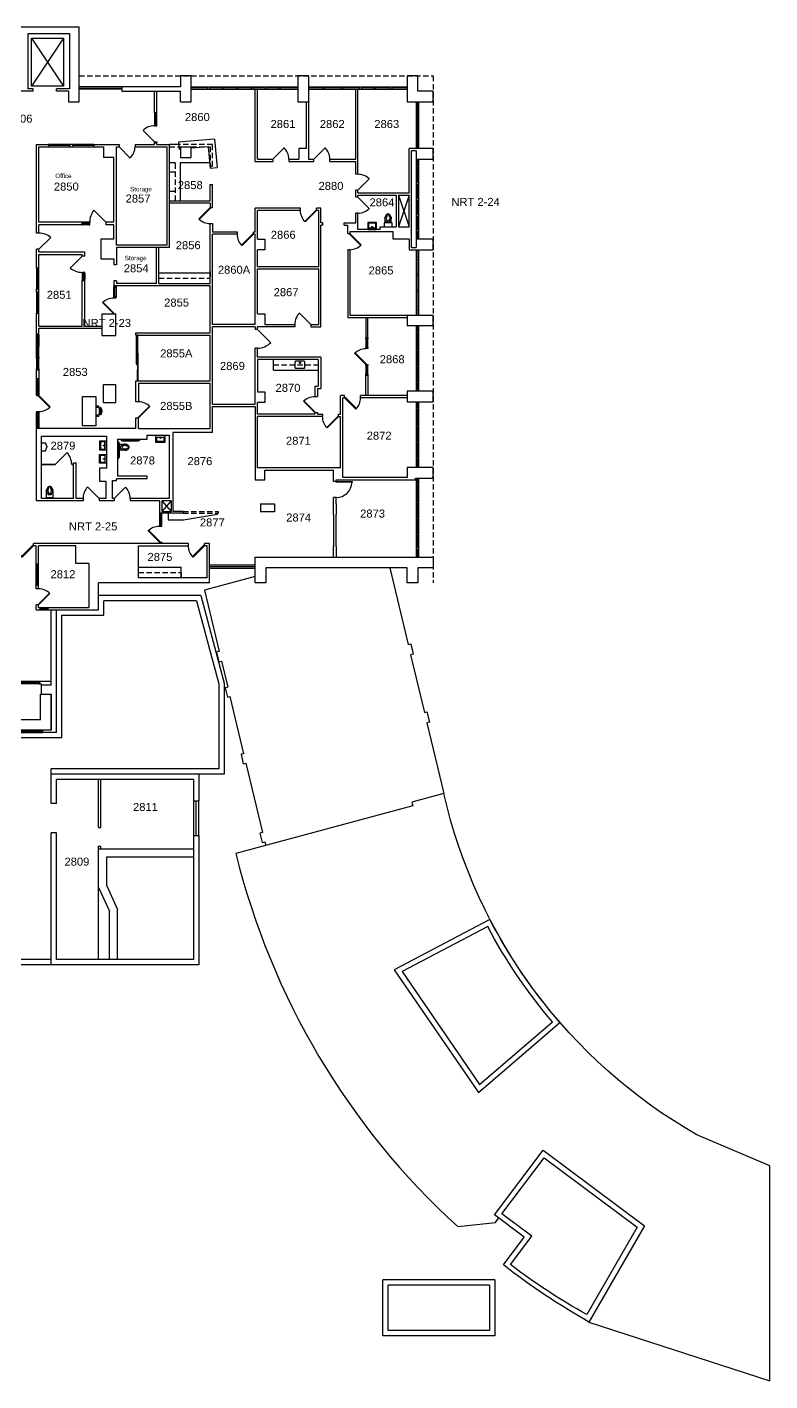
# Model space of a CAD drawing. Extents: x 1010 to 4741, y 167 to 3211.
# Drawn here: x 3070 to 4741, y 167 to 3211 of the extents above; entities that cross this region are included whole.
import ezdxf
from ezdxf.enums import TextEntityAlignment as Align

# ---------------------------------------------------------------- set-up
doc = ezdxf.new("R2010")
doc.units = 0
doc.header["$LTSCALE"] = 96
doc.header["$MEASUREMENT"] = 0
doc.linetypes.add('DASHED4', pattern=[0.1875, 0.125, -0.0625])
doc.linetypes.add('HIDDEN2', pattern=[0.1875, 0.125, -0.0625])
doc.layers.get('0').update_dxf_attribs({"linetype": 'CONTINUOUS'})
for name, color, linetype in [('A-ANNO-RNUM', 4, 'CONTINUOUS'), ('A-ANNO-TEXT-CTC', 181, 'CONTINUOUS'), ('A-CASE-OVHD-EXST', 34, 'DASHED4'), ('A-DOOR', 2, 'CONTINUOUS'), ('A-FLOR-CASE', 3, 'CONTINUOUS'), ('A-FLOR-SHFT', 1, 'CONTINUOUS'), ('A-GLAZ', 2, 'CONTINUOUS'), ('A-ROOF-BENEATH-EXST', 8, 'CONTINUOUS'), ('A-ROOF-EXST', 8, 'CONTINUOUS'), ('A-WALL-ABOVE', 3, 'HIDDEN2'), ('A-WALL-FULL', 6, 'CONTINUOUS'), ('A-WALL-SILL', 1, 'CONTINUOUS'), ('P-FIXT', 2, 'CONTINUOUS')]:
    doc.layers.add(name, color=color, linetype=linetype)
doc.styles.add('ARIAL', font='arial.ttf')

# ---------------------------------------------------------------- blocks, each defined once
blk = doc.blocks.new('DOOR-E')
blk.add_lwpolyline([(-0.737, 0.678), (-0.029, -0.029), (0, 0), (-0.707, 0.707)], close=True)
blk.add_arc((0, 0), 1, 135, 180)

msp = doc.modelspace()

# ---------------------------------------------------------------- linework, layer by layer
at = {"layer": 'A-CASE-OVHD-EXST'}
for points in [[(3481.7, 2661.2), (3481.7, 2649.2)], [(3624.3, 2451.7), (3624.3, 2463.7)]]:
    msp.add_lwpolyline(points, dxfattribs=at)
at = {"layer": 'A-DOOR'}
for p, q in [((3331.1, 2978.2), (3356.3, 2953)), ((3276.8, 2941.7), (3301.9, 2916.6)), ((3622.7, 2914), (3648.2, 2939.5)), ((3714.7, 2914), (3740.1, 2939.5)), ((3814.2, 2844), (3839.7, 2869.5)), ((3814.2, 2828.7), (3839.7, 2803.3)), ((3246.8, 2772.5), (3220.2, 2799)), ((3096.8, 2711.5), (3123.3, 2738)), ((3193.8, 2695.5), (3167.2, 2669)), ((3707.8, 2542.2), (3682.3, 2567.7)), ((3588.2, 2531), (3617.9, 2501.3)), ((3134.3, 2228.2), (3159.7, 2253.7)), ((3231.8, 2151.2), (3206.3, 2176.7)), ((3265.8, 2151.2), (3291.2, 2176.7))]:
    msp.add_line(p, q, dxfattribs=at)
for points in [[(3821.7, 2721), (3796.2, 2746.5), (3795.4, 2745.6), (3820.8, 2720.2)], [(3122.2, 2356.8), (3096.8, 2382.2), (3095.9, 2381.4), (3121.3, 2355.9)]]:
    msp.add_lwpolyline(points, dxfattribs=at)
msp.add_lwpolyline([(3800.8, 2189), (3800.8, 2187.7), (3764.8, 2187.7), (3764.8, 2189)], close=True, dxfattribs=at)
for centre, radius, start, end in [((3354.8, 2957.8), 31.2, 87.3157, 139.3493), ((3277.5, 2942.1), 35.3, 313.8226, 359.5123), ((3622.7, 2914), 36, 0, 46.707), ((3714.7, 2914), 36, 0, 46.707), ((3814.2, 2844), 36, 43.293, 90), ((3814.2, 2828.7), 36, 270, 316.707), ((3252.8, 2772.5), 42, 140.7976, 180), ((3096.8, 2705.5), 42, 50.7976, 90), ((3794.3, 2751.1), 40.7, 272.6923, 312.3077), ((3193.8, 2701.5), 42, 230.7976, 270), ((3707.8, 2542.2), 36, 133.293, 180), ((3588.2, 2531), 42, 270, 315), ((3094.8, 2386.9), 40.7, 272.6923, 312.3077), ((3134.3, 2228.2), 36, 0, 45), ((3231.8, 2151.2), 36, 135, 180), ((3265.8, 2151.2), 36, 0, 45), ((3764.8, 2189), 36, 270, 358.0102)]:
    msp.add_arc(centre, radius, start, end, dxfattribs=at)
at = {"layer": 'A-FLOR-CASE'}
for p, q in [((3491.8, 2959.1), (3410.6, 2952)), ((3491.8, 2959.1), (3497.4, 2895.3)), ((3411.1, 2947), (3390, 2947)), ((3410.6, 2952), (3412, 2936)), ((3415, 2936.3), (3412, 2936)), ((3477.2, 2941.7), (3439, 2938.4)), ((3477.2, 2941.7), (3481.4, 2893.9)), ((3480.4, 2905.7), (3414, 2905.7)), ((3414, 2905.7), (3414, 2820.2)), ((3481.4, 2893.9), (3497.4, 2895.3)), ((3366, 2658.5), (3481.7, 2658.5)), ((3624.3, 2439.7), (3624.3, 2463.7)), ((3624.3, 2439.7), (3724.8, 2439.7)), ((3233.8, 2347.5), (3231.8, 2347.5)), ((3233.8, 2347), (3231.8, 2347)), ((3320.8, 1996.7), (3416.8, 1996.7)), ((3416.8, 1972.7), (3416.8, 1996.7))]:
    msp.add_line(p, q, dxfattribs=at)
at = {"layer": 'A-FLOR-CASE', "linetype": 'DASHED4'}
for p, q in [((3404, 2905.7), (3390, 2905.7)), ((3404, 2820.2), (3404, 2905.7)), ((3404, 2884.4), (3390, 2884.4)), ((3404, 2841.6), (3390, 2841.6)), ((3366, 2646.5), (3481.7, 2646.5)), ((3624.3, 2451.7), (3724.8, 2451.7)), ((3320.8, 1984.7), (3416.8, 1984.7))]:
    msp.add_line(p, q, dxfattribs=at)
at = {"layer": 'A-FLOR-CASE'}
for points in [[(3415, 2936.3), (3415, 2941.7), (3439, 2941.7), (3439, 2938.4)], [(3224.8, 2380.2), (3224.8, 2314.2), (3194.8, 2314.2), (3194.8, 2380.2), (3224.8, 2380.2)]]:
    msp.add_lwpolyline(points, dxfattribs=at)
for points in [[(3224.8, 2359.2), (3230.3, 2359.2, -0.414214), (3230.8, 2358.7), (3230.8, 2357.7, -0.414214), (3230.3, 2357.2), (3224.8, 2357.2)], [(3224.8, 2356.2), (3228.8, 2356.2, -0.414214), (3231.8, 2353.2), (3231.8, 2341.2, -0.414214), (3228.8, 2338.2), (3224.8, 2338.2)], [(3224.8, 2337.2), (3230.3, 2337.2, -0.414214), (3230.8, 2336.7), (3230.8, 2335.7, -0.414214), (3230.3, 2335.2), (3224.8, 2335.2)]]:
    msp.add_lwpolyline(points, format="xyb", dxfattribs=at)
msp.add_lwpolyline([(3234.8, 2338.2), (3232.7, 2341.1, 0.173129), (3232.7, 2353.4), (3234.8, 2356.2, -0.333333)], format="xyb", close=True, dxfattribs=at)
at = {"layer": 'A-FLOR-CASE', "ltscale": 96}
msp.add_lwpolyline([(3387.2, 2118), (3387.2, 2103), (3422, 2103), (3498.2, 2116), (3498.2, 2118)], dxfattribs=at)
at = {"layer": 'A-FLOR-CASE', "linetype": 'DASHED4'}
msp.add_lwpolyline([(3416.8, 1984.7), (3416.8, 1972.7)], dxfattribs=at)
at = {"layer": 'A-FLOR-CASE'}
msp.add_lwpolyline([(3124.3, 1710.7), (3124.3, 1630), (2940.1, 1630), (2940.1, 1654), (3100.3, 1654), (3100.3, 1710.7)], close=True, dxfattribs=at)
msp.add_arc((3215.6, 2347.2), 21.1, 334.8137, 25.1863, dxfattribs=at)
at = {"layer": 'A-FLOR-SHFT'}
for p, q in [((3080, 3186), (3152, 3078)), ((3152, 3186), (3080, 3078))]:
    msp.add_line(p, q, dxfattribs=at)
msp.add_lwpolyline([(3080, 3186), (3152, 3186), (3152, 3078), (3080, 3078)], close=True, dxfattribs=at)
for points in [[(3929, 2832.7), (3905, 2761.7)], [(3905, 2832.7), (3929, 2761.7)], [(3393.8, 2146), (3373, 2122)], [(3373, 2146), (3393.8, 2122)]]:
    msp.add_lwpolyline(points, dxfattribs=at)
at = {"layer": 'A-GLAZ'}
for p, q in [((3187, 3074), (3283, 3074)), ((3476.7, 3074.4), (3439, 3074.4)), ((3508.7, 3074.4), (3480.7, 3074.4)), ((3540.7, 3074.4), (3512.7, 3074.4)), ((3574.5, 3074.4), (3544.7, 3074.4)), ((3605.7, 3074.4), (3578.5, 3074.4)), ((3636.3, 3074.4), (3609.7, 3074.4)), ((3679, 3074.4), (3640.3, 3074.4)), ((3734.9, 3074.4), (3703, 3074.4)), ((3776.3, 3074.4), (3738.9, 3074.4)), ((3818.7, 3074.4), (3780.3, 3074.4)), ((3849.5, 3074.4), (3822.7, 3074.4)), ((3886.7, 3074.4), (3853.5, 3074.4)), ((3925, 3074.4), (3890.7, 3074.4)), ((3947, 3043), (3947, 2938)), ((3166.5, 2944.4), (3118.5, 2944.4)), ((3220.5, 2944.4), (3172.5, 2944.4)), ((3947.4, 2914), (3947.4, 2900.1)), ((3947.4, 2896.1), (3947.4, 2860.5)), ((3947.4, 2856.5), (3947.4, 2824.5)), ((3947.4, 2820.5), (3947.4, 2788.5)), ((3947.4, 2784.5), (3947.4, 2755.5)), ((3208.8, 2769.5), (3194.8, 2769.5)), ((3947.4, 2751.5), (3947.4, 2734)), ((3947.4, 2692.5), (3947.4, 2710)), ((3947.4, 2656.5), (3947.4, 2688.5)), ((3094.1, 2670), (3094.1, 2622)), ((3196.8, 2657.5), (3196.8, 2643.5)), ((3947.4, 2620.5), (3947.4, 2652.5)), ((3267.4, 2604.2), (3267.4, 2627.2)), ((3094.1, 2616), (3094.1, 2568)), ((3947.4, 2580.9), (3947.4, 2616.5)), ((3947.4, 2563), (3947.4, 2576.9)), ((3947.4, 2539), (3947.4, 2525.1)), ((3094.1, 2494.6), (3094.1, 2518.6)), ((3317.1, 2517.1), (3317.1, 2454)), ((3834, 2510.2), (3834, 2490.2)), ((3947.4, 2521.1), (3947.4, 2485.5)), ((3094.1, 2468.6), (3094.1, 2492.6)), ((3094.1, 2442.6), (3094.1, 2466.6)), ((3319.1, 2442.6), (3319.1, 2476.4)), ((3947.4, 2481.5), (3947.4, 2449.5)), ((3834, 2430.2), (3834, 2450.2)), ((3947.4, 2445.5), (3947.4, 2413.5)), ((3094.1, 2384.2), (3094.1, 2418.2)), ((3947.4, 2409.5), (3947.4, 2392)), ((3094.1, 2310.2), (3094.1, 2344.2)), ((3947.4, 2368), (3947.4, 2354.1)), ((3947.4, 2350.1), (3947.4, 2314.5)), ((3947.4, 2310.5), (3947.4, 2278.5)), ((3947.4, 2274.5), (3947.4, 2242.5)), ((3947.4, 2238.5), (3947.4, 2221)), ((3947.4, 2197), (3947.4, 2183.1)), ((3947.4, 2179.1), (3947.4, 2143.5)), ((3947.4, 2139.5), (3947.4, 2107.5)), ((3947.4, 2103.5), (3947.4, 2071.5)), ((3947.4, 2067.5), (3947.4, 2040.5)), ((3947.4, 2036.5), (3947.4, 2019)), ((3093.2, 1956.3), (3093.2, 2004.2)), ((3480, 1998), (3583, 1998)), ((3099.1, 1903.1), (3117.1, 1903.1)), ((3096.3, 1736.6), (3050.8, 1736.6)), ((2964.7, 1627.4), (3104.7, 1627.4)), ((3450, 1393), (3450, 1471))]:
    msp.add_line(p, q, dxfattribs=at)
at = {"layer": 'A-GLAZ', "ltscale": 96}
for p, q in [((3102.8, 2228.2), (3134.3, 2228.2)), ((3102.8, 2227.2), (3134.3, 2227.2)), ((3134.3, 2227.2), (3134.3, 2228.2)), ((3170.3, 2227.2), (3170.3, 2228.2)), ((3170.3, 2228.2), (3174.3, 2228.2)), ((3170.3, 2227.2), (3174.3, 2227.2)), ((3174.3, 2227.2), (3174.3, 2228.2)), ((3370.2, 2116), (3370.2, 2091))]:
    msp.add_line(p, q, dxfattribs=at)
at = {"layer": 'A-GLAZ'}
for points in [[(3356.3, 3016), (3361.5, 3016), (3361.5, 3018), (3356.3, 3018)], [(3356.3, 2989), (3361.5, 2989), (3361.5, 2991), (3356.3, 2991)], [(3356.3, 2953), (3361.5, 2953), (3361.5, 2951), (3356.3, 2951)], [(3194.8, 2772.5), (3192.8, 2772.5), (3192.8, 2766.5), (3194.8, 2766.5)], [(3210.8, 2772.5), (3208.8, 2772.5), (3208.8, 2766.5), (3210.8, 2766.5)], [(3193.8, 2659.5), (3193.8, 2657.5), (3199.8, 2657.5), (3199.8, 2659.5)], [(3193.8, 2643.5), (3193.8, 2641.5), (3199.8, 2641.5), (3199.8, 2643.5)], [(3264.8, 2627.2), (3270, 2627.2), (3270, 2629.2), (3264.8, 2629.2)], [(3264.8, 2602.2), (3270, 2602.2), (3270, 2604.2), (3264.8, 2604.2)], [(3091.5, 2518.6), (3096.8, 2518.6), (3096.8, 2520.6), (3091.5, 2520.6)], [(3316.1, 2517.1), (3318.1, 2517.1), (3318.1, 2518.2), (3316.1, 2518.2)], [(3832, 2512.2), (3836, 2512.2), (3836, 2510.2), (3832, 2510.2)], [(3091.5, 2494.6), (3096.8, 2494.6), (3096.8, 2492.6), (3091.5, 2492.6)], [(3091.5, 2468.6), (3096.8, 2468.6), (3096.8, 2466.6), (3091.5, 2466.6)], [(3318.4, 2476.4), (3319.9, 2476.4), (3319.9, 2478.1), (3318.4, 2478.1)], [(3832, 2490.2), (3836, 2490.2), (3836, 2488.2), (3832, 2488.2)], [(3091.5, 2442.6), (3096.8, 2442.6), (3096.8, 2440.6), (3091.5, 2440.6)], [(3316.1, 2452.4), (3318.1, 2452.4), (3318.1, 2454), (3316.1, 2454)], [(3318.4, 2440.4), (3319.9, 2440.4), (3319.9, 2442.6), (3318.4, 2442.6)], [(3832, 2452.2), (3836, 2452.2), (3836, 2450.2), (3832, 2450.2)], [(3091.5, 2418.2), (3096.8, 2418.2), (3096.8, 2420.2), (3091.5, 2420.2)], [(3318.1, 2415.2), (3320.1, 2415.2), (3320.1, 2416.4), (3318.1, 2416.4)], [(3832, 2430.2), (3836, 2430.2), (3836, 2428.2), (3832, 2428.2)], [(3091.5, 2382.2), (3096.8, 2382.2), (3096.8, 2384.2), (3091.5, 2384.2)], [(3091.5, 2344.2), (3096.8, 2344.2), (3096.8, 2346.2), (3091.5, 2346.2)], [(3091.5, 2310.2), (3096.8, 2310.2), (3096.8, 2308.2), (3091.5, 2308.2)], [(3367.5, 2116), (3373, 2116), (3373, 2118), (3367.5, 2118)], [(3367.5, 2089), (3373, 2089), (3373, 2091), (3367.5, 2091)]]:
    msp.add_lwpolyline(points, close=True, dxfattribs=at)
for points in [[(3358.4, 3016), (3358.4, 2991)], [(3359.4, 2991), (3359.4, 3016)], [(3319.1, 2416.4), (3319.1, 2440.4)]]:
    msp.add_lwpolyline(points, dxfattribs=at)
at = {"layer": 'A-GLAZ', "linetype": 'DASHED4'}
msp.add_lwpolyline([(3097.6, 1739.2), (3096.3, 1739.2), (3096.3, 1734), (3097.6, 1734)], close=True, dxfattribs=at)
at = {"layer": 'A-ROOF-BENEATH-EXST'}
for points in [[(3885.7, 1995), (3926.9, 1822.7), (3932.8, 1824.1), (3938.4, 1800.8), (3932.5, 1799.4), (3963.5, 1670), (3969.3, 1671.4), (3974.9, 1648.1), (3969.1, 1646.7), (4007.2, 1487.6)], [(3583, 1975.4), (3469, 1944.9), (3502.1, 1806.6), (3496.3, 1805.2), (3501.4, 1783.8), (3507.2, 1785.2), (3521.2, 1726.8), (3515.3, 1725.4), (3520.5, 1704), (3526.3, 1705.4), (3557, 1577.1), (3551.2, 1575.7), (3556.3, 1554.3), (3562.1, 1555.7), (3599.4, 1400.1), (3593.5, 1398.7), (3598.7, 1377.3), (3604.5, 1378.7), (3606.6, 1370.9)], [(4038.5, 513.8), (4123.2, 523.2), (4130.5, 532.9)]]:
    msp.add_lwpolyline(points, dxfattribs=at)
for points in [[(4007.2, 1487.6), (3935.2, 1468.3), (3937.5, 1459.6), (3539.6, 1352.9, 0.14904), (4038.5, 513.8)], [(4333.6, 298.9), (4740.6, 166.7), (4740.6, 650.2), (4576.6, 719.8, -0.210106), (4007.2, 1487.6)]]:
    msp.add_lwpolyline(points, format="xyb", dxfattribs=at)
at = {"layer": 'A-ROOF-EXST'}
for p, q in [((3460.4, 1933), (3230.6, 1933)), ((3242.6, 1888.5), (3242.6, 1921)), ((3451.1, 1921), (3242.6, 1921)), ((3451.1, 1921), (3501, 1734)), ((3460.4, 1933), (3513, 1735.8)), ((3148.3, 1612.8), (3148.3, 1888.5)), ((3148.3, 1888.5), (3242.6, 1888.5)), ((3513, 1735.8), (3513, 1531)), ((3501, 1734), (3501, 1543)), ((3148.3, 1612.8), (2565, 1612.8)), ((3501, 1543), (3124.3, 1543)), ((3124.3, 1531), (3124.3, 1543)), ((3513, 1531), (3456, 1531)), ((3124.3, 1102), (2481, 1102)), ((3124.3, 1114), (2493, 1114)), ((3869.9, 268), (3869.9, 394)), ((4121.9, 394), (3869.9, 394)), ((3881.9, 280), (3881.9, 382)), ((4109.9, 382), (3881.9, 382)), ((4109.9, 382), (4109.9, 280)), ((4121.9, 394), (4121.9, 268)), ((4109.9, 280), (3881.9, 280)), ((4121.9, 268), (3869.9, 268))]:
    msp.add_line(p, q, dxfattribs=at)
for points in [[(4111, 1204.4), (3895.8, 1091.3), (4084.9, 815.3), (4268.5, 972.6, -0.059381), (4111, 1204.4)], [(4141.2, 427.5), (4188, 489.6), (4120.9, 540.2), (4230.7, 685.8), (4458.8, 515.8), (4333.6, 298.9, -0.034601), (4141.2, 427.5)]]:
    msp.add_lwpolyline(points, format="xyb", dxfattribs=at)
for points in [[(4105.9, 1188.3), (3913.3, 1087), (4087.2, 833.1), (4251.6, 973.9, -0.054331)], [(4157.1, 428.7), (4204.8, 492), (4137.7, 542.5), (4233.2, 668.4), (4442.4, 512.4), (4329, 316, -0.040054)]]:
    msp.add_lwpolyline(points, format="xyb", close=True, dxfattribs=at)
at = {"layer": 'A-WALL-ABOVE'}
for p, q in [((3187, 3101), (3983, 3101)), ((3983, 3101), (3983, 1961))]:
    msp.add_line(p, q, dxfattribs=at)
at = {"layer": 'A-WALL-FULL'}
for p, q in [((3187, 3211), (2689, 3211)), ((3187, 3043), (3187, 3211)), ((3166, 3196), (3072, 3196)), ((3072, 3196), (3072, 3072.2)), ((3166, 3072.2), (3166, 3196)), ((3415, 3077), (3283, 3077)), ((3283, 3077), (3283, 3067)), ((3439, 3101), (3415, 3101)), ((3415, 3101), (3415, 3077)), ((3439, 3043), (3439, 3101)), ((3679, 3101), (3679, 3043)), ((3703, 3101), (3679, 3101)), ((3703, 3101), (3703, 2914)), ((3084, 3067), (2958, 3067)), ((3084, 3072.2), (3072, 3072.2)), ((3084, 3067), (3084, 3072.2)), ((3166, 3072.2), (3136, 3072.2)), ((3136, 3067), (3136, 3072.2)), ((3163, 3067), (3136, 3067)), ((3163, 3067), (3163, 3043)), ((3283, 3067), (3415, 3067)), ((3356.3, 3018), (3356.3, 3067)), ((3361.5, 3018), (3361.5, 3067)), ((3415, 3043), (3415, 3067)), ((3583, 2908.7), (3583, 3071.7)), ((3588.2, 2914), (3588.2, 3071.7)), ((3809, 2914), (3809, 3071.7)), ((3814.2, 2880), (3814.2, 3071.7)), ((3163, 3043), (3187, 3043)), ((3356.3, 3018), (3361.5, 3018)), ((3415, 3043), (3439, 3043)), ((3679, 3043), (3703, 3043)), ((3697.8, 3043), (3697.8, 2938)), ((3091.5, 2947), (3118.5, 2947)), ((3091.5, 2747.5), (3091.5, 2947)), ((3096.8, 2941.7), (3118.5, 2941.7)), ((3096.8, 2772.5), (3096.8, 2941.7)), ((3118.5, 2947), (3118.5, 2941.7)), ((3172.5, 2947), (3166.5, 2947)), ((3166.5, 2947), (3166.5, 2941.7)), ((3166.5, 2941.7), (3172.5, 2941.7)), ((3172.5, 2947), (3172.5, 2941.7)), ((3220.5, 2947), (3276.8, 2947)), ((3220.5, 2947), (3220.5, 2941.7)), ((3220.5, 2941.7), (3242.2, 2941.7)), ((3242.2, 2941.7), (3242.2, 2917.7)), ((3270.8, 2941.7), (3276.8, 2941.7)), ((3270.8, 2720.5), (3270.8, 2941.7)), ((3276.8, 2947), (3276.8, 2941.7)), ((3312.8, 2947), (3312.8, 2941.7)), ((3312.8, 2947), (3356.3, 2947)), ((3312.8, 2941.7), (3384.8, 2941.7)), ((3356.3, 2947), (3356.3, 2951)), ((3356.3, 2951), (3361.5, 2951)), ((3361.5, 2947), (3361.5, 2951)), ((3361.5, 2947), (3390, 2947)), ((3384.8, 2720.5), (3384.8, 2941.7)), ((3390, 2715.2), (3390, 2947)), ((3415, 2941.7), (3415, 2917.7)), ((3439, 2917.7), (3439, 2941.7)), ((3697.8, 2938), (3681, 2938)), ((3681, 2938), (3681, 2914)), ((3983, 2938), (3929, 2938)), ((3929, 2838), (3929, 2938)), ((3934.2, 2715.2), (3934.2, 2932.7)), ((3944.8, 2932.7), (3934.2, 2932.7)), ((3944.8, 2932.7), (3944.8, 2914)), ((3983, 2914), (3983, 2938)), ((3264.8, 2917.7), (3242.2, 2917.7)), ((3264.8, 2772.5), (3264.8, 2917.7)), ((3415, 2917.7), (3439, 2917.7)), ((3583, 2908.7), (3622.7, 2908.7)), ((3588.2, 2914), (3622.7, 2914)), ((3622.7, 2914), (3622.7, 2908.7)), ((3658.7, 2914), (3681, 2914)), ((3658.7, 2914), (3658.7, 2908.7)), ((3658.7, 2908.7), (3714.7, 2908.7)), ((3703, 2914), (3714.7, 2914)), ((3714.7, 2908.7), (3714.7, 2914)), ((3750.7, 2914), (3809, 2914)), ((3750.7, 2908.7), (3750.7, 2914)), ((3750.7, 2908.7), (3809, 2908.7)), ((3809, 2880), (3809, 2908.7)), ((3944.8, 2914), (3983, 2914)), ((3814.2, 2880), (3809, 2880)), ((3481.7, 2820.2), (3481.7, 2857)), ((3481.7, 2857), (3487, 2857)), ((3809, 2828.7), (3809, 2844)), ((3814.2, 2844), (3809, 2844)), ((3814.2, 2838), (3814.2, 2844)), ((3814.2, 2838), (3929, 2838)), ((3814.2, 2832.7), (3899.8, 2832.7)), ((3899.8, 2832.7), (3899.8, 2761.7)), ((3905, 2832.7), (3929, 2832.7)), ((3905, 2832.7), (3905, 2761.7)), ((3929, 2761.7), (3929, 2832.7)), ((3390, 2820.2), (3481.7, 2820.2)), ((3481.7, 2815), (3390, 2815)), ((3481.7, 2815), (3481.7, 2805.2)), ((3685, 2803.7), (3583, 2803.7)), ((3583, 2750.2), (3583, 2803.7)), ((3685, 2798.5), (3685, 2803.7)), ((3731, 2803.7), (3721, 2803.7)), ((3721, 2798.5), (3721, 2803.7)), ((3731, 2771), (3731, 2803.7)), ((3814.2, 2828.7), (3809, 2828.7)), ((3192.8, 2772.5), (3096.8, 2772.5)), ((3192.8, 2772.5), (3192.8, 2766.5)), ((3264.8, 2772.5), (3246.8, 2772.5)), ((3246.8, 2772.5), (3246.8, 2766.5)), ((3685, 2798.5), (3588.2, 2798.5)), ((3588.2, 2734), (3588.2, 2798.5)), ((3725.8, 2798.5), (3721, 2798.5)), ((3725.8, 2672.5), (3725.8, 2798.5)), ((3735, 2771), (3731, 2771)), ((3735, 2765.7), (3735, 2771)), ((3783, 2771), (3809, 2771)), ((3783, 2765.7), (3783, 2771)), ((3809, 2771), (3809, 2792.7)), ((3814.2, 2792.7), (3809, 2792.7)), ((3096.8, 2747.5), (3091.5, 2747.5)), ((3192.8, 2766.5), (3096.8, 2766.5)), ((3096.8, 2747.5), (3096.8, 2766.5)), ((3264.8, 2766.5), (3246.8, 2766.5)), ((3264.8, 2734), (3264.8, 2766.5)), ((3481.7, 2634.5), (3481.7, 2769.2)), ((3487, 2542.2), (3487, 2745)), ((3543, 2745), (3543, 2750.2)), ((3579, 2745), (3579, 2750.2)), ((3583, 2542.2), (3583, 2745)), ((3731, 2537), (3731, 2765.7)), ((3735, 2765.7), (3731, 2765.7)), ((3783, 2765.7), (3791, 2765.7)), ((3791, 2746.5), (3791, 2765.7)), ((3791, 2746.5), (3796.2, 2746.5)), ((3796.2, 2750.5), (3796.2, 2746.5)), ((3893, 2750.5), (3796.2, 2750.5)), ((3864.2, 2755.7), (3814.2, 2755.7)), ((3893, 2734), (3893, 2750.5)), ((3905, 2761.7), (3929, 2761.7)), ((3091.5, 2670), (3091.5, 2711.5)), ((3096.8, 2711.5), (3091.5, 2711.5)), ((3096.8, 2705.5), (3096.8, 2711.5)), ((3235.8, 2734), (3235.8, 2690.2)), ((3264.8, 2734), (3235.8, 2734)), ((3384.8, 2720.5), (3270.8, 2720.5)), ((3270.8, 2715.2), (3270.8, 2676.2)), ((3390, 2715.2), (3270.8, 2715.2)), ((3360.8, 2634.2), (3360.8, 2715.2)), ((3366, 2634.5), (3366, 2715.2)), ((3588.2, 2734), (3605, 2734)), ((3588.2, 2672.5), (3588.2, 2710)), ((3605, 2710), (3588.2, 2710)), ((3605, 2734), (3605, 2710)), ((3791, 2710.5), (3791, 2557.7)), ((3791, 2710.5), (3796.2, 2710.5)), ((3796.2, 2710.5), (3796.2, 2563)), ((3929, 2734), (3893, 2734)), ((3929, 2734), (3929, 2710)), ((3929, 2710), (3983, 2710)), ((3934.2, 2715.2), (3944.8, 2715.2)), ((3983, 2734), (3944.8, 2734)), ((3944.8, 2734), (3944.8, 2715.2)), ((3983, 2710), (3983, 2734)), ((3096.8, 2705.5), (3199.8, 2705.5)), ((3096.8, 2699.5), (3193.8, 2699.5)), ((3096.8, 2670), (3096.8, 2699.5)), ((3193.8, 2695.5), (3193.8, 2699.5)), ((3199.8, 2695.5), (3193.8, 2695.5)), ((3199.8, 2695.5), (3199.8, 2705.5)), ((3235.8, 2690.2), (3264.8, 2690.2)), ((3264.8, 2690.2), (3264.8, 2676.2)), ((3091.5, 2670), (3096.8, 2670)), ((3270.8, 2676.2), (3264.8, 2676.2)), ((3588.2, 2672.5), (3725.8, 2672.5)), ((3588.2, 2667.2), (3725.8, 2667.2)), ((3588.2, 2566.2), (3588.2, 2667.2)), ((3725.8, 2542.2), (3725.8, 2667.2)), ((3091.5, 2616), (3091.5, 2622)), ((3091.5, 2622), (3096.8, 2622)), ((3096.8, 2616), (3096.8, 2622)), ((3193.8, 2538.5), (3193.8, 2641.5)), ((3193.8, 2641.5), (3199.8, 2641.5)), ((3199.8, 2538.5), (3199.8, 2641.5)), ((3264.8, 2640.2), (3264.8, 2629.2)), ((3270.8, 2640.2), (3264.8, 2640.2)), ((3270.8, 2640.2), (3270.8, 2634.2)), ((3360.8, 2634.2), (3270.8, 2634.2)), ((3366, 2634.5), (3481.7, 2634.5)), ((3481.7, 2523.2), (3481.7, 2629.2)), ((3091.5, 2616), (3096.8, 2616)), ((3091.5, 2520.6), (3091.5, 2568)), ((3091.5, 2568), (3096.8, 2568)), ((3096.8, 2538.5), (3096.8, 2568)), ((3238.8, 2517.2), (3238.8, 2566.2)), ((3588.2, 2566.2), (3605, 2566.2)), ((3605, 2566.2), (3605, 2542.2)), ((3791, 2557.7), (3925, 2557.7)), ((3796.2, 2563), (3983, 2563)), ((3832, 2557.7), (3832, 2512.2)), ((3836, 2512.2), (3836, 2557.7)), ((3983, 2539), (3983, 2563)), ((3096.8, 2538.5), (3193.8, 2538.5)), ((3238.8, 2533.2), (3096.8, 2533.2)), ((3096.8, 2520.6), (3096.8, 2533.2)), ((3199.8, 2538.5), (3238.8, 2538.5)), ((3487, 2363.2), (3487, 2537)), ((3583, 2537), (3583, 2531)), ((3588.2, 2531), (3583, 2531)), ((3588.2, 2531), (3588.2, 2537)), ((3671.8, 2537), (3588.2, 2537)), ((3605, 2542.2), (3671.8, 2542.2)), ((3671.8, 2542.2), (3671.8, 2537)), ((3707.8, 2542.2), (3725.8, 2542.2)), ((3707.8, 2542.2), (3707.8, 2537)), ((3707.8, 2537), (3731, 2537)), ((3983, 2539), (3925, 2539)), ((3091.5, 2520.6), (3096.8, 2520.6)), ((3314.8, 2523.2), (3481.7, 2523.2)), ((3314.8, 2518.2), (3314.8, 2523.2)), ((3314.8, 2518.2), (3481.7, 2518.2)), ((3481.7, 2415.2), (3481.7, 2518.2)), ((3832, 2512.2), (3836, 2512.2)), ((3588.2, 2489), (3583, 2489)), ((3583, 2363.2), (3583, 2489)), ((3588.2, 2469), (3588.2, 2489)), ((3730.8, 2469), (3588.2, 2469)), ((3730.8, 2469), (3730.8, 2398.4)), ((3091.5, 2440.6), (3096.8, 2440.6)), ((3091.5, 2420.2), (3091.5, 2440.6)), ((3096.8, 2440.6), (3096.8, 2420.2)), ((3724.8, 2463.7), (3588.2, 2463.7)), ((3588.2, 2463.7), (3588.2, 2391)), ((3724.8, 2463.7), (3724.8, 2403.6)), ((3091.5, 2420.2), (3096.8, 2420.2)), ((3242.2, 2407.2), (3269.8, 2407.2)), ((3242.2, 2367), (3242.2, 2407.2)), ((3314.8, 2415.2), (3481.7, 2415.2)), ((3314.8, 2368.2), (3314.8, 2415.2)), ((3320.8, 2410.2), (3481.7, 2410.2)), ((3320.8, 2410.2), (3320.8, 2368.2)), ((3481.7, 2308.2), (3481.7, 2410.2)), ((3832, 2382.6), (3832, 2428.2)), ((3832, 2428.2), (3836, 2428.2)), ((3836, 2428.2), (3836, 2382.6)), ((3588.2, 2391), (3605, 2391)), ((3605, 2391), (3605, 2367)), ((3716.8, 2403.6), (3716.8, 2380.4)), ((3716.8, 2403.6), (3724.8, 2403.6)), ((3716.8, 2380.4), (3722.8, 2380.4)), ((3722.8, 2398.4), (3722.8, 2380.4)), ((3722.8, 2398.4), (3730.8, 2398.4)), ((3784, 2382.6), (3774.8, 2382.6)), ((3774.8, 2340.4), (3774.8, 2382.6)), ((3780, 2198.2), (3780, 2377.4)), ((3784, 2377.4), (3780, 2377.4)), ((3784, 2377.4), (3784, 2382.6)), ((3925, 2382.6), (3820, 2382.6)), ((3820, 2377.4), (3820, 2382.6)), ((3925, 2377.4), (3820, 2377.4)), ((3983, 2392), (3925, 2392)), ((3983, 2368), (3983, 2392)), ((3242.2, 2367), (3269.8, 2367)), ((3320.8, 2368.2), (3314.8, 2368.2)), ((3487, 2363.2), (3583, 2363.2)), ((3487, 2299), (3487, 2358)), ((3487, 2358), (3583, 2358)), ((3583, 2358), (3583, 2193)), ((3588.2, 2340.4), (3588.2, 2367)), ((3605, 2367), (3588.2, 2367)), ((3716.8, 2344.4), (3716.8, 2340.4)), ((3716.8, 2344.4), (3722.8, 2344.4)), ((3722.8, 2344.4), (3722.8, 2340.4)), ((3925, 2368), (3983, 2368)), ((3314.8, 2332.2), (3320.8, 2332.2)), ((3716.8, 2340.4), (3588.2, 2340.4)), ((3734.8, 2335.1), (3588.2, 2335.1)), ((3588.2, 2220.2), (3588.2, 2335.1)), ((3722.8, 2340.4), (3734.8, 2340.4)), ((3734.8, 2335.1), (3734.8, 2340.4)), ((3770.7, 2335.1), (3770.7, 2340.4)), ((3770.7, 2340.4), (3774.8, 2340.4)), ((3770.7, 2335.1), (3774.8, 2335.1)), ((3774.8, 2220.2), (3774.8, 2335.1)), ((3091.5, 2146), (3091.5, 2312.2)), ((3314.8, 2308.2), (3091.5, 2308.2)), ((3102.8, 2151.2), (3102.8, 2291.2)), ((3320.8, 2308.2), (3481.7, 2308.2)), ((3389.8, 2293.2), (3389.8, 2151.2)), ((3397.8, 2299), (3397.8, 2146)), ((3487, 2299), (3397.8, 2299)), ((3174.3, 2151.2), (3174.3, 2231.2)), ((3174.3, 2231.2), (3180.3, 2231.2)), ((3180.3, 2151.2), (3180.3, 2231.2)), ((3339.8, 2195.2), (3270.8, 2195.2)), ((3270.8, 2191.2), (3270.8, 2195.2)), ((3339.8, 2201.2), (3273.8, 2201.2)), ((3339.8, 2195.2), (3339.8, 2201.2)), ((3583, 2193), (3605, 2193)), ((3774.8, 2220.2), (3588.2, 2220.2)), ((3605, 2215), (3759.5, 2215)), ((3605, 2193), (3605, 2215)), ((3759.5, 2189), (3759.5, 2215)), ((3764.8, 2193), (3943.8, 2193)), ((3764.8, 2189), (3764.8, 2193)), ((3925, 2198.2), (3780, 2198.2)), ((3925, 2221), (3925, 2198.2)), ((3983, 2221), (3925, 2221)), ((3943.8, 2197), (3983, 2197)), ((3943.8, 2193), (3943.8, 2197)), ((3983, 2197), (3983, 2221)), ((3261.8, 2191.2), (3270.8, 2191.2)), ((3764.8, 2189), (3759.5, 2189)), ((3195.8, 2146), (3091.5, 2146)), ((3174.3, 2151.2), (3102.8, 2151.2)), ((3195.8, 2151.2), (3180.3, 2151.2)), ((3195.8, 2151.2), (3195.8, 2146)), ((3231.8, 2151.2), (3231.8, 2146)), ((3246.8, 2151.2), (3231.8, 2151.2)), ((3265.8, 2146), (3231.8, 2146)), ((3265.8, 2151.2), (3265.8, 2146)), ((3389.8, 2151.2), (3301.8, 2151.2)), ((3301.8, 2151.2), (3301.8, 2146)), ((3367.5, 2146), (3301.8, 2146)), ((3393.8, 2146), (3373, 2146)), ((3759.5, 2139), (3759.5, 2153)), ((3764.8, 2153), (3759.5, 2153)), ((3759.5, 2115), (3759.5, 2139)), ((3764.8, 2139), (3764.8, 2153)), ((3764.8, 2139), (3764.8, 2115)), ((3421, 2118), (3367.5, 2118)), ((3421, 2122), (3397.8, 2122)), ((3084.3, 2044.7), (3084.3, 2050)), ((3432.8, 2050), (3084.3, 2050)), ((3090.6, 2044.7), (3084.3, 2044.7)), ((3090.6, 2004.2), (3090.6, 2044.7)), ((3179.3, 2044.7), (3095.8, 2044.7)), ((3095.8, 2004.2), (3095.8, 2044.7)), ((3179.3, 2005), (3179.3, 2044.7)), ((3320.8, 1972.7), (3320.8, 2044.7)), ((3320.8, 2044.7), (3432.8, 2044.7)), ((3367.5, 2050), (3367.5, 2053)), ((3367.5, 2053), (3373, 2053)), ((3373, 2053), (3373, 2050)), ((3432.8, 2044.7), (3432.8, 2050)), ((3480, 2050), (3468.8, 2050)), ((3468.8, 2044.7), (3468.8, 2050)), ((3474.8, 2044.7), (3468.8, 2044.7)), ((3474.8, 1972.7), (3474.8, 2044.7)), ((3480, 1961), (3480, 2050)), ((3759.5, 2019), (3759.5, 2043)), ((3764.8, 2043), (3764.8, 2019)), ((3583, 1961), (3583, 2019)), ((3583, 2019), (3983, 2019)), ((3983, 2019), (3983, 1995)), ((3090.6, 2004.2), (3095.8, 2004.2)), ((3208.6, 2005), (3179.3, 2005)), ((3208.6, 2005), (3208.6, 1905.8)), ((3607, 1995), (3607, 1961)), ((3925, 1995), (3607, 1995)), ((3925, 1961), (3925, 1995)), ((3983, 1995), (3949, 1995)), ((3949, 1995), (3949, 1961)), ((3090.6, 1947.8), (3090.6, 1956.3)), ((3090.6, 1956.3), (3095.8, 1956.3)), ((3095.8, 1947.8), (3095.8, 1956.3)), ((3230.6, 1900.5), (3230.6, 1961)), ((3480, 1961), (3230.6, 1961)), ((3474.8, 1972.7), (3320.8, 1972.7)), ((3607, 1961), (3583, 1961)), ((3949, 1961), (3925, 1961)), ((3095.8, 1947.8), (3090.6, 1947.8)), ((3095.8, 1911.8), (3090.6, 1911.8)), ((3090.6, 1900.5), (3090.6, 1911.8)), ((3090.6, 1900.5), (3099.1, 1900.5)), ((3095.8, 1905.8), (3095.8, 1911.8)), ((3095.8, 1905.8), (3099.1, 1905.8)), ((3099.1, 1900.5), (3099.1, 1905.8)), ((3117.1, 1905.8), (3208.6, 1905.8)), ((3117.1, 1900.5), (3117.1, 1905.8)), ((3117.1, 1900.5), (3230.6, 1900.5)), ((3124.3, 1731.5), (3124.3, 1900.5)), ((3136.3, 1624.7), (3136.3, 1900.5)), ((3101.8, 1734), (3101.8, 1710.7)), ((3124.3, 1731.5), (3101.8, 1731.5)), ((3101.8, 1710.7), (3124.3, 1710.7)), ((3124.3, 1630), (3124.3, 1710.7)), ((3124.3, 1630), (3104.7, 1630)), ((3104.7, 1630), (3104.7, 1624.7)), ((3136.3, 1624.7), (3104.7, 1624.7)), ((3456, 1531), (3124.3, 1531)), ((3124.3, 1465), (3124.3, 1531)), ((3456, 1531), (3456, 1471)), ((3444, 1519), (3136.3, 1519)), ((3136.3, 1465), (3136.3, 1519)), ((3231, 1411), (3231, 1519)), ((3236.2, 1411), (3236.2, 1519)), ((3444, 1519), (3444, 1471)), ((3136.3, 1465), (3124.3, 1465)), ((3444, 1471), (3456, 1471)), ((3231, 1411), (3236.2, 1411)), ((3124.3, 1102), (3124.3, 1399)), ((3136.3, 1399), (3124.3, 1399)), ((3136.3, 1114), (3136.3, 1399)), ((3444, 1393), (3456, 1393)), ((3444, 1393), (3444, 1114)), ((3456, 1393), (3456, 1102)), ((3231, 1114), (3231, 1369)), ((3231, 1369), (3236.2, 1369)), ((3231, 1363), (3444, 1363)), ((3236.2, 1363), (3236.2, 1369)), ((3249, 1345), (3444, 1345)), ((3249, 1279.9), (3249, 1345)), ((3249, 1279.9), (3273, 1226.7)), ((3231, 1276), (3255, 1222.9)), ((3255, 1114), (3255, 1222.9)), ((3273, 1114), (3273, 1226.7)), ((3456, 1102), (3124.3, 1102)), ((3444, 1114), (3136.3, 1114))]:
    msp.add_line(p, q, dxfattribs=at)
at = {"layer": 'A-WALL-FULL', "color": 8, "linetype": 'DASHED4'}
for p, q in [((3390, 2941.7), (3415, 2941.7)), ((3487, 2947), (3411.1, 2947)), ((3439, 2941.7), (3481.7, 2941.7)), ((3481.7, 2941.7), (3481.7, 2897.9)), ((3487, 2897.9), (3487, 2947)), ((3481.7, 2897.9), (3487, 2897.9)), ((3421, 2122), (3499.8, 2122)), ((3421, 2118), (3499.8, 2118))]:
    msp.add_line(p, q, dxfattribs=at)
at = {"layer": 'A-WALL-FULL', "ltscale": 96}
for p, q in [((3367.5, 2146), (3367.5, 2118)), ((3373, 2146), (3373, 2122)), ((3393.8, 2146), (3393.8, 2122)), ((3397.8, 2146), (3397.8, 2122)), ((3594.8, 2139), (3626.8, 2139)), ((3594.8, 2139), (3594.8, 2121)), ((3626.8, 2139), (3626.8, 2121)), ((3373, 2122), (3393.8, 2122)), ((3421, 2122), (3421, 2118)), ((3626.8, 2121), (3594.8, 2121)), ((3759.5, 2115), (3759.5, 2043)), ((3764.8, 2043), (3764.8, 2115))]:
    msp.add_line(p, q, dxfattribs=at)
at = {"layer": 'A-WALL-FULL', "color": 8, "ltscale": 96}
msp.add_line((3499.8, 2122), (3499.8, 2118), dxfattribs=at)
at = {"layer": 'A-WALL-FULL'}
for points in [[(3925, 3101), (3925, 3043), (3983, 3043), (3983, 3067), (3949, 3067), (3949, 3101), (3925, 3101)], [(3487, 2805.2), (3487, 2857)], [(3814.2, 2828.7), (3814.2, 2832.7)], [(3481.7, 2805.2), (3487, 2805.2)], [(3814.2, 2755.7), (3814.2, 2792.7)], [(3481.7, 2769.2), (3487, 2769.2), (3487, 2750.2)], [(3543, 2750.2), (3487, 2750.2)], [(3543, 2745), (3487, 2745)], [(3583, 2750.2), (3579, 2750.2)], [(3583, 2745), (3579, 2745)], [(3864.2, 2755.7), (3864.2, 2761.7), (3899.8, 2761.7)], [(3481.7, 2629.2), (3264.8, 2629.2)], [(3238.8, 2566.2), (3269.8, 2566.2)], [(3269.8, 2517.2), (3269.8, 2566.2)], [(3925, 2563), (3925, 2539)], [(3583, 2542.2), (3487, 2542.2)], [(3583, 2537), (3487, 2537)], [(3238.8, 2517.2), (3269.8, 2517.2)], [(3269.8, 2367), (3269.8, 2407.2)], [(3925, 2392), (3925, 2368)], [(3314.8, 2308.2), (3314.8, 2332.2)], [(3320.8, 2308.2), (3320.8, 2332.2)], [(3102.8, 2291.2), (3248.8, 2291.2), (3248.8, 2219.2), (3232.8, 2219.2), (3232.8, 2190.2), (3246.8, 2190.2)], [(3273.8, 2201.2), (3273.8, 2284.2), (3339.8, 2284.2), (3339.8, 2293.2), (3389.8, 2293.2)], [(3246.8, 2190.2), (3246.8, 2151.2)], [(3265.8, 2151.2), (3261.8, 2151.2), (3261.8, 2191.2)], [(3124.3, 1739.2), (3097.6, 1739.2), (3097.6, 1734), (3101.8, 1734)]]:
    msp.add_lwpolyline(points, dxfattribs=at)
at = {"layer": 'A-WALL-SILL'}
for p, q in [((3283, 3077), (3187, 3077)), ((3439, 3077), (3679, 3077)), ((3476.7, 3071.7), (3476.7, 3077)), ((3480.7, 3071.7), (3480.7, 3077)), ((3508.7, 3071.7), (3508.7, 3077)), ((3512.7, 3071.7), (3512.7, 3077)), ((3540.7, 3071.7), (3540.7, 3077)), ((3544.7, 3071.7), (3544.7, 3077)), ((3574.5, 3071.7), (3574.5, 3077)), ((3578.5, 3071.7), (3578.5, 3077)), ((3605.7, 3071.7), (3605.7, 3077)), ((3609.7, 3071.7), (3609.7, 3077)), ((3636.3, 3071.7), (3636.3, 3077)), ((3640.3, 3071.7), (3640.3, 3077)), ((3703, 3077), (3925, 3077)), ((3734.9, 3071.7), (3734.9, 3077)), ((3738.9, 3071.7), (3738.9, 3077)), ((3776.3, 3071.7), (3776.3, 3077)), ((3780.3, 3071.7), (3780.3, 3077)), ((3818.7, 3071.7), (3818.7, 3077)), ((3822.7, 3071.7), (3822.7, 3077)), ((3849.5, 3071.7), (3849.5, 3077)), ((3853.5, 3071.7), (3853.5, 3077)), ((3886.7, 3071.7), (3886.7, 3077)), ((3890.7, 3071.7), (3890.7, 3077)), ((3283, 3071.7), (3187, 3071.7)), ((3439, 3071.7), (3679, 3071.7)), ((3703, 3071.7), (3925, 3071.7)), ((3944.8, 3043), (3944.8, 2938)), ((3950, 3043), (3950, 2938)), ((3166.5, 2947), (3118.5, 2947)), ((3118.5, 2941.7), (3166.5, 2941.7)), ((3220.5, 2947), (3172.5, 2947)), ((3172.5, 2941.7), (3220.5, 2941.7)), ((3944.8, 2914), (3944.8, 2734)), ((3950, 2900.1), (3944.8, 2900.1)), ((3950, 2896.1), (3944.8, 2896.1)), ((3950, 2914), (3950, 2734)), ((3950, 2860.5), (3944.8, 2860.5)), ((3950, 2856.5), (3944.8, 2856.5)), ((3950, 2824.5), (3944.8, 2824.5)), ((3950, 2820.5), (3944.8, 2820.5)), ((3208.8, 2772.5), (3194.8, 2772.5)), ((3950, 2788.5), (3944.8, 2788.5)), ((3950, 2784.5), (3944.8, 2784.5)), ((3208.8, 2766.5), (3194.8, 2766.5)), ((3950, 2755.5), (3944.8, 2755.5)), ((3950, 2751.5), (3944.8, 2751.5)), ((3944.8, 2710), (3944.8, 2563)), ((3950, 2710), (3950, 2563)), ((3950, 2692.5), (3944.8, 2692.5)), ((3950, 2688.5), (3944.8, 2688.5)), ((3091.5, 2670), (3091.5, 2622)), ((3096.8, 2622), (3096.8, 2670)), ((3193.8, 2657.5), (3193.8, 2643.5)), ((3199.8, 2657.5), (3199.8, 2643.5)), ((3950, 2656.5), (3944.8, 2656.5)), ((3950, 2652.5), (3944.8, 2652.5)), ((3264.8, 2604.2), (3264.8, 2627.2)), ((3270, 2627.2), (3270, 2604.2)), ((3950, 2620.5), (3944.8, 2620.5)), ((3091.5, 2616), (3091.5, 2568)), ((3096.8, 2568), (3096.8, 2616)), ((3950, 2616.5), (3944.8, 2616.5)), ((3950, 2580.9), (3944.8, 2580.9)), ((3950, 2576.9), (3944.8, 2576.9)), ((3944.8, 2539), (3944.8, 2392)), ((3950, 2539), (3950, 2392)), ((3091.5, 2494.6), (3091.5, 2518.6)), ((3096.8, 2518.6), (3096.8, 2494.6)), ((3316.1, 2454), (3316.1, 2517.1)), ((3318.1, 2517.1), (3318.1, 2454)), ((3832, 2510.2), (3832, 2490.2)), ((3836, 2490.2), (3836, 2510.2)), ((3950, 2525.1), (3944.8, 2525.1)), ((3950, 2521.1), (3944.8, 2521.1)), ((3091.5, 2468.6), (3091.5, 2492.6)), ((3091.5, 2466.6), (3091.5, 2442.6)), ((3096.8, 2468.6), (3096.8, 2492.6)), ((3096.8, 2442.6), (3096.8, 2466.6)), ((3318.4, 2476.4), (3318.4, 2442.6)), ((3319.9, 2442.6), (3319.9, 2476.4)), ((3950, 2485.5), (3944.8, 2485.5)), ((3950, 2481.5), (3944.8, 2481.5)), ((3832, 2450.2), (3832, 2430.2)), ((3836, 2430.2), (3836, 2450.2)), ((3950, 2449.5), (3944.8, 2449.5)), ((3950, 2445.5), (3944.8, 2445.5)), ((3091.5, 2384.2), (3091.5, 2418.2)), ((3096.8, 2418.2), (3096.8, 2384.2)), ((3950, 2413.5), (3944.8, 2413.5)), ((3950, 2409.5), (3944.8, 2409.5)), ((3091.5, 2310.2), (3091.5, 2344.2)), ((3096.8, 2344.2), (3096.8, 2310.2)), ((3944.8, 2368), (3944.8, 2221)), ((3950, 2354.1), (3944.8, 2354.1)), ((3950, 2350.1), (3944.8, 2350.1)), ((3950, 2368), (3950, 2221)), ((3950, 2314.5), (3944.8, 2314.5)), ((3950, 2310.5), (3944.8, 2310.5)), ((3950, 2278.5), (3944.8, 2278.5)), ((3950, 2274.5), (3944.8, 2274.5)), ((3950, 2242.5), (3944.8, 2242.5)), ((3950, 2238.5), (3944.8, 2238.5)), ((3944.8, 2197), (3944.8, 2019)), ((3950, 2197), (3950, 2019)), ((3950, 2183.1), (3944.8, 2183.1)), ((3950, 2179.1), (3944.8, 2179.1)), ((3950, 2143.5), (3944.8, 2143.5)), ((3950, 2139.5), (3944.8, 2139.5)), ((3950, 2107.5), (3944.8, 2107.5)), ((3950, 2103.5), (3944.8, 2103.5)), ((3950, 2071.5), (3944.8, 2071.5)), ((3950, 2067.5), (3944.8, 2067.5)), ((3950, 2040.5), (3944.8, 2040.5)), ((3950, 2036.5), (3944.8, 2036.5)), ((3090.6, 1956.3), (3090.6, 2004.2)), ((3095.8, 1956.3), (3095.8, 2004.2)), ((3480, 2002), (3583, 2002)), ((3480, 1994), (3583, 1994)), ((3099.1, 1905.8), (3117.1, 1905.8)), ((3099.1, 1900.5), (3117.1, 1900.5)), ((3096.3, 1739.2), (3050.8, 1739.2)), ((3096.3, 1734), (3050.8, 1734)), ((2964.7, 1630), (3104.7, 1630)), ((2964.7, 1624.7), (3104.7, 1624.7)), ((3444, 1471), (3444, 1393)), ((3456, 1393), (3456, 1471))]:
    msp.add_line(p, q, dxfattribs=at)
for points in [[(3361.5, 3016), (3356.3, 3016), (3356.3, 2991), (3361.5, 2991)], [(3373, 2116), (3367.5, 2116), (3367.5, 2091), (3373, 2091)]]:
    msp.add_lwpolyline(points, close=True, dxfattribs=at)
for points in [[(3318.1, 2416.4), (3318.1, 2440.4), (3320.1, 2440.4)], [(3320.1, 2416.4), (3320.1, 2440.4)]]:
    msp.add_lwpolyline(points, dxfattribs=at)
at = {"layer": 'P-FIXT'}
for p, q in [((3102.8, 2258.2), (3102.8, 2276.2)), ((3102.8, 2276.2), (3111.8, 2276.2)), ((3102.8, 2258.2), (3111.8, 2258.2)), ((3276.2, 2244.8), (3276.2, 2274.3)), ((3277.7, 2244.8), (3277.7, 2274.3)), ((3284.7, 2281.8), (3320.2, 2281.8)), ((3284.7, 2280.3), (3320.2, 2280.3)), ((3294.8, 2263.8), (3294.8, 2263.8)), ((3297.6, 2262.7), (3297.6, 2262.7)), ((3123.3, 2173.6), (3123.3, 2173.6)), ((3124.4, 2176.3), (3124.4, 2176.3))]:
    msp.add_line(p, q, dxfattribs=at)
for points in [[(3856.2, 2771.7), (3836.2, 2771.7), (3836.2, 2755.7), (3856.2, 2755.7)], [(3890.8, 2761.7), (3890.8, 2770.5), (3872.8, 2770.5), (3872.8, 2761.7)], [(3379.8, 2277.2), (3359.8, 2277.2), (3359.8, 2293.2), (3379.8, 2293.2)], [(3232.8, 2280.2), (3232.8, 2260.2), (3248.8, 2260.2), (3248.8, 2280.2)], [(3232.8, 2230.2), (3232.8, 2250.2), (3248.8, 2250.2), (3248.8, 2230.2)]]:
    msp.add_lwpolyline(points, close=True, dxfattribs=at)
for points in [[(3881.8, 2790.7, 0.143932), (3879.3, 2790, 0.107177), (3876.8, 2787.6, 0.077997), (3875.3, 2784.2, 0.065232), (3874.8, 2779.9), (3874.8, 2770.5)], [(3885.2, 2771.7), (3878.3, 2771.7), (3878.3, 2773.3, -0.066386), (3876.9, 2774.7, -0.085426), (3875.5, 2777.6, -0.111314), (3875, 2783)], [(3877.8, 2788.7, -0.562484), (3878.6, 2788.5), (3879.3, 2786.3, -0.238976), (3879.3, 2785.9, 0.08035), (3878.3, 2784, 0.074934), (3877.9, 2781.2, 0.074934), (3878.3, 2778.4, 0.085426), (3879.3, 2776.5, 0.066386), (3880.2, 2775.6, 0.156339), (3881.8, 2775.1, 0.156339)], [(3881.8, 2789.2, 0.143932), (3880.1, 2788.8, 0.059203), (3878.8, 2787.8)], [(3881.8, 2790.7, -0.143932), (3884.2, 2790, -0.107177), (3886.7, 2787.6, -0.077997), (3888.2, 2784.2, -0.065232), (3888.8, 2779.9)], [(3881.8, 2789.2, -0.143932), (3883.4, 2788.8, -0.059203), (3884.7, 2787.8)], [(3885.7, 2788.7, 0.562484), (3884.9, 2788.5), (3884.2, 2786.3, 0.238976), (3884.2, 2785.9, -0.08035), (3885.2, 2784, -0.074934), (3885.6, 2781.2, -0.074934), (3885.2, 2778.4, -0.085426), (3884.2, 2776.5, -0.066386), (3883.3, 2775.6, -0.156339), (3881.8, 2775.1, -0.156339)], [(3885.2, 2771.7), (3885.2, 2773.3, 0.066386), (3886.6, 2774.7, 0.085426), (3888, 2777.6, 0.111314), (3888.5, 2783)], [(3692.5, 2459.7), (3674.5, 2459.7, 0.414214), (3672.5, 2457.7), (3672.5, 2445.7)], [(3672.5, 2445.7, 0.414214), (3674.5, 2443.7), (3692.5, 2443.7)], [(3692.5, 2443.7, 0.414214), (3694.5, 2445.7), (3694.5, 2457.7, 0.414214), (3692.5, 2459.7)], [(3290.1, 2259.4, -0.022673), (3288.6, 2259.3), (3273.8, 2259.3), (3273.8, 2273.3), (3288.6, 2273.3)], [(3290, 2259.4, -0.074934), (3286.3, 2259.9, -0.085426), (3283.4, 2261.4, -0.066386), (3282, 2262.7), (3280.5, 2262.7), (3280.5, 2269.7), (3282, 2269.7, -0.066386), (3283.4, 2271.1, -0.085426), (3286.3, 2272.6, -0.111314), (3291.7, 2273)], [(3297.5, 2270.3, -0.562484), (3297.3, 2269.5), (3295.1, 2268.7, -0.238976), (3294.6, 2268.8, 0.08035), (3292.7, 2269.7, 0.074934), (3290, 2270.1, 0.074934), (3287.2, 2269.7, 0.085426), (3285.2, 2268.7, 0.066386), (3284.4, 2267.9, 0.330534), (3284.4, 2264.6, 0.066386), (3285.2, 2263.8, 0.085426), (3287.2, 2262.8, 0.074934), (3290, 2262.4, 0.074934), (3292.7, 2262.8, 0.08035), (3294.6, 2263.7, -0.238976), (3295.1, 2263.8), (3297.3, 2263, -0.549653), (3297.5, 2262.2)], [(3299.5, 2266.3, 0.143932), (3298.8, 2268.8, 0.107177), (3296.3, 2271.2, 0.077997), (3293, 2272.7, 0.065232), (3288.6, 2273.3)], [(3296.4, 2263.3, 0.063273), (3297.5, 2264.6, 0.143932), (3298, 2266.3)], [(3298, 2266.3, 0.143932), (3297.5, 2268, 0.059203), (3296.5, 2269.2)], [(3297.5, 2262.3, 0.06085), (3298.8, 2263.8, 0.143932), (3299.5, 2266.3)], [(3120.8, 2178.2, 0.143932), (3118.3, 2177.5, 0.107177), (3115.8, 2175.1, 0.077997), (3114.3, 2171.7, 0.065232), (3113.8, 2167.4)], [(3127.7, 2168.9, -0.022673), (3127.8, 2167.4), (3127.8, 2152.5), (3113.8, 2152.5), (3113.8, 2167.4)], [(3127.7, 2168.7, -0.074934), (3127.1, 2165.1, -0.085426), (3125.7, 2162.2, -0.066386), (3124.3, 2160.8), (3124.3, 2159.2), (3117.3, 2159.2), (3117.3, 2160.8, -0.066386), (3115.9, 2162.2, -0.085426), (3114.5, 2165.1, -0.111314), (3114, 2170.5)], [(3116.8, 2176.2, -0.562484), (3117.6, 2176), (3118.3, 2173.8, -0.238976), (3118.3, 2173.4, 0.08035), (3117.3, 2171.5, 0.074934), (3116.9, 2168.7, 0.074934), (3117.3, 2165.9, 0.085426), (3118.3, 2164, 0.066386), (3119.2, 2163.1, 0.330534), (3122.4, 2163.1, 0.066386), (3123.3, 2164, 0.085426), (3124.3, 2165.9, 0.074934), (3124.7, 2168.7, 0.074934), (3124.3, 2171.5, 0.08035), (3123.3, 2173.4, -0.238976), (3123.3, 2173.8), (3124, 2176, -0.549653), (3124.8, 2176.2)], [(3120.8, 2176.7, 0.143932), (3119.1, 2176.3, 0.059203), (3117.8, 2175.3)], [(3124.8, 2176.2, 0.06085), (3123.2, 2177.5, 0.143932), (3120.8, 2178.2)], [(3123.7, 2175.2, 0.063273), (3122.4, 2176.3, 0.143932), (3120.8, 2176.7)]]:
    msp.add_lwpolyline(points, format="xyb", dxfattribs=at)
msp.add_lwpolyline([(3888.8, 2770.5), (3888.8, 2779.9)], dxfattribs=at)
for points in [[(3853.2, 2769.7), (3839.2, 2769.7, 0.414214), (3838.2, 2768.7), (3838.2, 2760.7, 0.414214), (3839.2, 2759.7), (3853.2, 2759.7, 0.414214), (3854.2, 2760.7), (3854.2, 2768.7, 0.414214)], [(3376.8, 2279.2), (3362.8, 2279.2, -0.414214), (3361.8, 2280.2), (3361.8, 2288.2, -0.414214), (3362.8, 2289.2), (3376.8, 2289.2, -0.414214), (3377.8, 2288.2), (3377.8, 2280.2, -0.414214)], [(3234.8, 2277.2), (3234.8, 2263.2, 0.414214), (3235.8, 2262.2), (3243.8, 2262.2, 0.414214), (3244.8, 2263.2), (3244.8, 2277.2, 0.414214), (3243.8, 2278.2), (3235.8, 2278.2, 0.414214)], [(3234.8, 2233.2), (3234.8, 2247.2, -0.414214), (3235.8, 2248.2), (3243.8, 2248.2, -0.414214), (3244.8, 2247.2), (3244.8, 2233.2, -0.414214), (3243.8, 2232.2), (3235.8, 2232.2, -0.414214)]]:
    msp.add_lwpolyline(points, format="xyb", close=True, dxfattribs=at)
at = {"layer": 'P-FIXT', "flags": 128}
msp.add_lwpolyline([(3111.8, 2276.2), (3111.8, 2274.9), (3112, 2273.6), (3112.3, 2272.6), (3112.6, 2271.7), (3113, 2270.9), (3113.3, 2270.3), (3113.7, 2269.7), (3114, 2269.2), (3114.2, 2268.7), (3114.4, 2268.3), (3114.5, 2267.9), (3114.6, 2267.5), (3114.5, 2267.1), (3114.4, 2266.6), (3114.2, 2266.2), (3114, 2265.7), (3113.7, 2265.1), (3113.3, 2264.5), (3113, 2263.8), (3112.6, 2262.9), (3112.3, 2262), (3112, 2260.9), (3111.8, 2259.7), (3111.8, 2258.2)], dxfattribs=at)
at = {"layer": 'P-FIXT'}
for centre, radius in [((3846.2, 2761.7), 1), ((3683.5, 2455.9), 1.57), ((3369.8, 2287.2), 1), ((3242.8, 2270.2), 1), ((3242.8, 2240.2), 1)]:
    msp.add_circle(centre, radius, dxfattribs=at)
for centre, radius, start, end in [((3284.7, 2284.3), 4, 180, 270), ((3284.7, 2284.3), 2.5, 180, 270), ((3320.2, 2284.3), 2.5, 270, 0), ((3320.2, 2284.3), 4, 270, 0), ((3273.7, 2274.3), 4.05, 359.8715, 89.2402), ((3273.7, 2274.3), 2.55, 359.7968, 88.7885), ((3290, 2271.7), 12.4, 270, 287.1416), ((3290.8, 2269), 9.56, 287.1416, 306.6725), ((3292.1, 2267.3), 7.43, 306.6725, 316.5742), ((3273.8, 2244.8), 2.5, 270, 0), ((3273.8, 2244.8), 4, 270, 0), ((3119.7, 2170.8), 7.43, 36.6725, 46.5742), ((3118, 2169.5), 9.56, 17.1416, 36.6725), ((3115.3, 2168.7), 12.4, 0, 17.1416)]:
    msp.add_arc(centre, radius, start, end, dxfattribs=at)

# ---------------------------------------------------------------- block references
at = {"layer": 'A-DOOR'}
for p, xscale, yscale, zscale, rotation in [((3481.7, 2805.2), 36, 36, 36, 89.99999999999999), ((3721, 2798.5), -36, 36, 36, 180), ((3579, 2745), -36, 36, 36, 180), ((3264.8, 2566.2), -36, 36, 36, 90), ((3832, 2452.2), -36, 36, 36, 90), ((3716.8, 2344.4), -36, 36, 36, 90), ((3784, 2377.4), 36, 36, 36, 180), ((3320.8, 2332.2), 36, 36, 36, 270), ((3770.7, 2335.1), -36, 36, 36, 180), ((3367.5, 2053), -36, 36, 36, 90), ((3084.3, 2044.7), -36, 35.99999999999994, 35.99999999999964, 180), ((3468.8, 2044.7), -36, 35.99999999999994, 35.99999999999964, 180), ((3095.8, 1911.8), 36, 36, 36, 270)]:
    msp.add_blockref('DOOR-E', p, dxfattribs=dict(at, xscale=xscale, yscale=yscale, zscale=zscale, rotation=rotation))

# ---------------------------------------------------------------- texts
at = {"layer": 'A-ANNO-RNUM', "style": 'ARIAL'}
for s, p in [('2860', (3452.9, 3008.7)), ('2861', (3645.5, 2993)), ('2862', (3756.3, 2993)), ('2863', (3878.9, 2993)), ('2850', (3158.2, 2852.4)), ('2858', (3437, 2855.7)), ('2880', (3753.5, 2853.9)), ('2857', (3319.6, 2825.4)), ('2864', (3868.1, 2816.9)), ('2866', (3646.1, 2744)), ('2856', (3432.4, 2720.5)), ('2860A', (3535.4, 2665.3)), ('2865', (3866, 2663.8)), ('2851', (3142.2, 2609)), ('2867', (3652.5, 2614.9)), ('2855', (3406.3, 2591.6)), ('2855A', (3405.6, 2477.3)), ('2868', (3891.1, 2464.1)), ('2853', (3178.4, 2435.6)), ('2869', (3531.8, 2449.1)), ('2870', (3656.8, 2399.8)), ('2855B', (3405.6, 2359.2)), ('2871', (3680.2, 2280.9)), ('2872', (3861.8, 2292.3)), ('2879', (3150.7, 2269.8)), ('2878', (3329.6, 2236.5)), ('2876', (3458.7, 2235)), ('2877', (3486.6, 2097.2)), ('2874', (3680.7, 2108.2)), ('2873', (3847, 2117.1)), ('2875', (3368.8, 2019.6)), ('2812', (3150.7, 1980.7)), ('2811', (3336.2, 1457.3)), ('2809', (3182.1, 1334.4))]:
    msp.add_text(s, height=18, dxfattribs=at).set_placement(p, align=Align.MIDDLE)
at = {"layer": 'A-ANNO-TEXT-CTC', "style": 'ARIAL'}
for s, height, p in [('FCM 2-06', 18, (2970.3, 2996.1)), ('Office', 10, (3133.5, 2871.4)), ('Storage', 10, (3301.8, 2841.7)), ('NRT 2-24', 18, (4024.2, 2808.9)), ('Storage', 10, (3289.9, 2686.7)), ('NRT 2-23', 18, (3194.8, 2536.7)), ('NRT 2-25', 18, (3164.1, 2079.2))]:
    msp.add_text(s, height=height, dxfattribs=at).set_placement(p)
msp.add_text('2854', height=18, dxfattribs=at).set_placement((3315.4, 2668.6), align=Align.MIDDLE)

doc.saveas('drawing.dxf')
